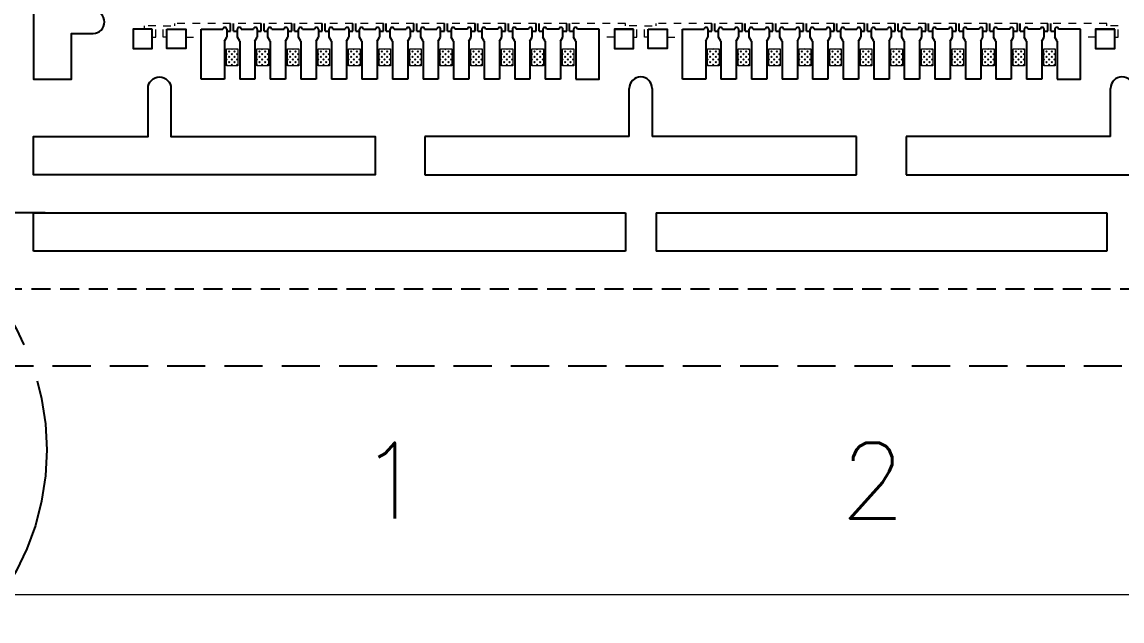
# Model space of a CAD drawing. Header units: inches. Extents: x 5 to 403, y 5 to 265.
# Drawn here: x 78.39 to 92.79, y 143.61 to 151.45 of the extents above; entities that cross this region are included whole.
import ezdxf

# ---------------------------------------------------------------- set-up
doc = ezdxf.new("R2010")
doc.units = ezdxf.units.IN
doc.header["$MEASUREMENT"] = 0
for name, pattern in [('CENTER', [2, 1.25, -0.25, 0.25, -0.25]), ('DASHED', [0.75, 0.5, -0.25]), ('HIDDEN', [0.375, 0.25, -0.125])]:
    doc.linetypes.add(name, pattern=pattern)
for name, color, linetype in [('1D（虚线、T-shape等)', 4, 'Continuous'), ('1（实线、SECTION图示等）', 7, 'Continuous'), ('DIM(尺寸标注）', 4, 'Continuous'), ('EFFECTIVE AREA（塑封区域）', 4, 'HIDDEN'), ('LFBOT（框架底面线、虚线）', 4, 'HIDDEN'), ('LFTOP（框架正面线、实线）', 7, 'Continuous'), ('PLATING（电镀）', 3, 'Continuous'), ('Tape(胶带、实线）', 4, 'Continuous')]:
    doc.layers.add(name, color=color, linetype=linetype)
doc.styles.get("Standard").update_dxf_attribs({"font": ''})
doc.styles.get('Standard').set_extended_font_data('SimSun')

msp = doc.modelspace()

# ---------------------------------------------------------------- hatches: boundary and pattern name
at = {"layer": 'PLATING（电镀）', "linetype": 'ByBlock', "lineweight": 5}
h = msp.add_hatch(dxfattribs=at)
h.set_pattern_fill('CROSS', color=3, scale=0.05)
h.set_pattern_definition([(45, (-143.73546, -72.357227), (-0.035355339, 0.035355339), [0.025, -0.025]), (135, (-143.717783, -72.357227), (-0.035355339, -0.035355339), [0.025, -0.025])])
h.paths.add_polyline_path([(81.06232, 151.09804), (81.06232, 150.87304), (81.21232, 150.87304), (81.21232, 151.09804)])
h = msp.add_hatch(dxfattribs=at)
h.set_pattern_fill('CROSS', color=3, scale=0.05)
h.set_pattern_definition([(45, (-143.33546, -72.357227), (-0.035355339, 0.035355339), [0.025, -0.025]), (135, (-143.317783, -72.357227), (-0.035355339, -0.035355339), [0.025, -0.025])])
h.paths.add_polyline_path([(81.46232, 151.09804), (81.46232, 150.87304), (81.61232, 150.87304), (81.61232, 151.09804)])
h = msp.add_hatch(dxfattribs=at)
h.set_pattern_fill('CROSS', color=3, scale=0.05)
h.set_pattern_definition([(45, (-142.93546, -72.357227), (-0.035355339, 0.035355339), [0.025, -0.025]), (135, (-142.917783, -72.357227), (-0.035355339, -0.035355339), [0.025, -0.025])])
h.paths.add_polyline_path([(81.86232, 151.09804), (81.86232, 150.87304), (82.01232, 150.87304), (82.01232, 151.09804)])
h = msp.add_hatch(dxfattribs=at)
h.set_pattern_fill('CROSS', color=3, scale=0.05)
h.set_pattern_definition([(45, (-142.53546, -72.357227), (-0.035355339, 0.035355339), [0.025, -0.025]), (135, (-142.517783, -72.357227), (-0.035355339, -0.035355339), [0.025, -0.025])])
h.paths.add_polyline_path([(82.26232, 151.09804), (82.26232, 150.87304), (82.41232, 150.87304), (82.41232, 151.09804)])
h = msp.add_hatch(dxfattribs=at)
h.set_pattern_fill('CROSS', color=3, scale=0.05)
h.set_pattern_definition([(45, (-142.13546, -72.357227), (-0.035355339, 0.035355339), [0.025, -0.025]), (135, (-142.117783, -72.357227), (-0.035355339, -0.035355339), [0.025, -0.025])])
h.paths.add_polyline_path([(82.66232, 151.09804), (82.66232, 150.87304), (82.81232, 150.87304), (82.81232, 151.09804)])
h = msp.add_hatch(dxfattribs=at)
h.set_pattern_fill('CROSS', color=3, scale=0.05)
h.set_pattern_definition([(45, (-141.73546, -72.357227), (-0.035355339, 0.035355339), [0.025, -0.025]), (135, (-141.717783, -72.357227), (-0.035355339, -0.035355339), [0.025, -0.025])])
h.paths.add_polyline_path([(83.06232, 151.09804), (83.06232, 150.87304), (83.21232, 150.87304), (83.21232, 151.09804)])
h = msp.add_hatch(dxfattribs=at)
h.set_pattern_fill('CROSS', color=3, scale=0.05)
h.set_pattern_definition([(45, (-141.33546, -72.357227), (-0.035355339, 0.035355339), [0.025, -0.025]), (135, (-141.317783, -72.357227), (-0.035355339, -0.035355339), [0.025, -0.025])])
h.paths.add_polyline_path([(83.46232, 151.09804), (83.46232, 150.87304), (83.61232, 150.87304), (83.61232, 151.09804)])
h = msp.add_hatch(dxfattribs=at)
h.set_pattern_fill('CROSS', color=3, scale=0.05)
h.set_pattern_definition([(45, (-140.93546, -72.357227), (-0.035355339, 0.035355339), [0.025, -0.025]), (135, (-140.917783, -72.357227), (-0.035355339, -0.035355339), [0.025, -0.025])])
h.paths.add_polyline_path([(83.86232, 151.09804), (83.86232, 150.87304), (84.01232, 150.87304), (84.01232, 151.09804)])
h = msp.add_hatch(dxfattribs=at)
h.set_pattern_fill('CROSS', color=3, scale=0.05)
h.set_pattern_definition([(45, (-140.53546, -72.357227), (-0.035355339, 0.035355339), [0.025, -0.025]), (135, (-140.517783, -72.357227), (-0.035355339, -0.035355339), [0.025, -0.025])])
h.paths.add_polyline_path([(84.26232, 151.09804), (84.26232, 150.87304), (84.41232, 150.87304), (84.41232, 151.09804)])
h = msp.add_hatch(dxfattribs=at)
h.set_pattern_fill('CROSS', color=3, scale=0.05)
h.set_pattern_definition([(45, (-140.13546, -72.357227), (-0.035355339, 0.035355339), [0.025, -0.025]), (135, (-140.117783, -72.357227), (-0.035355339, -0.035355339), [0.025, -0.025])])
h.paths.add_polyline_path([(84.66232, 151.09804), (84.66232, 150.87304), (84.81232, 150.87304), (84.81232, 151.09804)])
h = msp.add_hatch(dxfattribs=at)
h.set_pattern_fill('CROSS', color=3, scale=0.05)
h.set_pattern_definition([(45, (-139.73546, -72.357227), (-0.035355339, 0.035355339), [0.025, -0.025]), (135, (-139.717783, -72.357227), (-0.035355339, -0.035355339), [0.025, -0.025])])
h.paths.add_polyline_path([(85.06232, 151.09804), (85.06232, 150.87304), (85.21232, 150.87304), (85.21232, 151.09804)])
h = msp.add_hatch(dxfattribs=at)
h.set_pattern_fill('CROSS', color=3, scale=0.05)
h.set_pattern_definition([(45, (-139.33546, -72.357227), (-0.035355339, 0.035355339), [0.025, -0.025]), (135, (-139.317783, -72.357227), (-0.035355339, -0.035355339), [0.025, -0.025])])
h.paths.add_polyline_path([(85.46232, 151.09804), (85.46232, 150.87304), (85.61232, 150.87304), (85.61232, 151.09804)])
h = msp.add_hatch(dxfattribs=at)
h.set_pattern_fill('CROSS', color=3, scale=0.05)
h.set_pattern_definition([(45, (-137.43546, -72.357227), (-0.035355339, 0.035355339), [0.025, -0.025]), (135, (-137.417783, -72.357227), (-0.035355339, -0.035355339), [0.025, -0.025])])
h.paths.add_polyline_path([(87.36232, 151.09804), (87.36232, 150.87304), (87.51232, 150.87304), (87.51232, 151.09804)])
h = msp.add_hatch(dxfattribs=at)
h.set_pattern_fill('CROSS', color=3, scale=0.05)
h.set_pattern_definition([(45, (-137.03546, -72.357227), (-0.035355339, 0.035355339), [0.025, -0.025]), (135, (-137.017783, -72.357227), (-0.035355339, -0.035355339), [0.025, -0.025])])
h.paths.add_polyline_path([(87.76232, 151.09804), (87.76232, 150.87304), (87.91232, 150.87304), (87.91232, 151.09804)])
h = msp.add_hatch(dxfattribs=at)
h.set_pattern_fill('CROSS', color=3, scale=0.05)
h.set_pattern_definition([(45, (-136.63546, -72.357227), (-0.035355339, 0.035355339), [0.025, -0.025]), (135, (-136.617783, -72.357227), (-0.035355339, -0.035355339), [0.025, -0.025])])
h.paths.add_polyline_path([(88.16232, 151.09804), (88.16232, 150.87304), (88.31232, 150.87304), (88.31232, 151.09804)])
h = msp.add_hatch(dxfattribs=at)
h.set_pattern_fill('CROSS', color=3, scale=0.05)
h.set_pattern_definition([(45, (-136.23546, -72.357227), (-0.035355339, 0.035355339), [0.025, -0.025]), (135, (-136.217783, -72.357227), (-0.035355339, -0.035355339), [0.025, -0.025])])
h.paths.add_polyline_path([(88.56232, 151.09804), (88.56232, 150.87304), (88.71232, 150.87304), (88.71232, 151.09804)])
h = msp.add_hatch(dxfattribs=at)
h.set_pattern_fill('CROSS', color=3, scale=0.05)
h.set_pattern_definition([(45, (-135.83546, -72.357227), (-0.035355339, 0.035355339), [0.025, -0.025]), (135, (-135.817783, -72.357227), (-0.035355339, -0.035355339), [0.025, -0.025])])
h.paths.add_polyline_path([(88.96232, 151.09804), (88.96232, 150.87304), (89.11232, 150.87304), (89.11232, 151.09804)])
h = msp.add_hatch(dxfattribs=at)
h.set_pattern_fill('CROSS', color=3, scale=0.05)
h.set_pattern_definition([(45, (-135.43546, -72.357227), (-0.035355339, 0.035355339), [0.025, -0.025]), (135, (-135.417783, -72.357227), (-0.035355339, -0.035355339), [0.025, -0.025])])
h.paths.add_polyline_path([(89.36232, 151.09804), (89.36232, 150.87304), (89.51232, 150.87304), (89.51232, 151.09804)])
h = msp.add_hatch(dxfattribs=at)
h.set_pattern_fill('CROSS', color=3, scale=0.05)
h.set_pattern_definition([(45, (-135.03546, -72.357227), (-0.035355339, 0.035355339), [0.025, -0.025]), (135, (-135.017783, -72.357227), (-0.035355339, -0.035355339), [0.025, -0.025])])
h.paths.add_polyline_path([(89.76232, 151.09804), (89.76232, 150.87304), (89.91232, 150.87304), (89.91232, 151.09804)])
h = msp.add_hatch(dxfattribs=at)
h.set_pattern_fill('CROSS', color=3, scale=0.05)
h.set_pattern_definition([(45, (-134.63546, -72.357227), (-0.035355339, 0.035355339), [0.025, -0.025]), (135, (-134.617783, -72.357227), (-0.035355339, -0.035355339), [0.025, -0.025])])
h.paths.add_polyline_path([(90.16232, 151.09804), (90.16232, 150.87304), (90.31232, 150.87304), (90.31232, 151.09804)])
h = msp.add_hatch(dxfattribs=at)
h.set_pattern_fill('CROSS', color=3, scale=0.05)
h.set_pattern_definition([(45, (-134.23546, -72.357227), (-0.035355339, 0.035355339), [0.025, -0.025]), (135, (-134.217783, -72.357227), (-0.035355339, -0.035355339), [0.025, -0.025])])
h.paths.add_polyline_path([(90.56232, 151.09804), (90.56232, 150.87304), (90.71232, 150.87304), (90.71232, 151.09804)])
h = msp.add_hatch(dxfattribs=at)
h.set_pattern_fill('CROSS', color=3, scale=0.05)
h.set_pattern_definition([(45, (-133.83546, -72.357227), (-0.035355339, 0.035355339), [0.025, -0.025]), (135, (-133.817783, -72.357227), (-0.035355339, -0.035355339), [0.025, -0.025])])
h.paths.add_polyline_path([(90.96232, 151.09804), (90.96232, 150.87304), (91.11232, 150.87304), (91.11232, 151.09804)])
h = msp.add_hatch(dxfattribs=at)
h.set_pattern_fill('CROSS', color=3, scale=0.05)
h.set_pattern_definition([(45, (-133.43546, -72.357227), (-0.035355339, 0.035355339), [0.025, -0.025]), (135, (-133.417783, -72.357227), (-0.035355339, -0.035355339), [0.025, -0.025])])
h.paths.add_polyline_path([(91.36232, 151.09804), (91.36232, 150.87304), (91.51232, 150.87304), (91.51232, 151.09804)])
h = msp.add_hatch(dxfattribs=at)
h.set_pattern_fill('CROSS', color=3, scale=0.05)
h.set_pattern_definition([(45, (-133.03546, -72.357227), (-0.035355339, 0.035355339), [0.025, -0.025]), (135, (-133.017783, -72.357227), (-0.035355339, -0.035355339), [0.025, -0.025])])
h.paths.add_polyline_path([(91.76232, 151.09804), (91.76232, 150.87304), (91.91232, 150.87304), (91.91232, 151.09804)])

# ---------------------------------------------------------------- linework, layer by layer
at = {"layer": '1D（虚线、T-shape等)', "linetype": 'HIDDEN', "ltscale": 0.2}
for p, q in [((81.11832, 151.32804, 0.1444), (81.11832, 151.42904, 0.1444)), ((81.15632, 151.32804, 0.1444), (81.15632, 151.42904, 0.1444)), ((81.51832, 151.32804, 0.1444), (81.51832, 151.42904, 0.1444)), ((81.55632, 151.32804, 0.1444), (81.55632, 151.42904, 0.1444)), ((81.91832, 151.32804, 0.1444), (81.91832, 151.42904, 0.1444)), ((81.95632, 151.32804, 0.1444), (81.95632, 151.42904, 0.1444)), ((82.31832, 151.32804, 0.1444), (82.31832, 151.42904, 0.1444)), ((82.35632, 151.32804, 0.1444), (82.35632, 151.42904, 0.1444)), ((82.71832, 151.32804, 0.1444), (82.71832, 151.42904, 0.1444)), ((82.75632, 151.32804, 0.1444), (82.75632, 151.42904, 0.1444)), ((83.11832, 151.32804, 0.1444), (83.11832, 151.42904, 0.1444)), ((83.15632, 151.32804, 0.1444), (83.15632, 151.42904, 0.1444)), ((83.51832, 151.32804, 0.1444), (83.51832, 151.42904, 0.1444)), ((83.55632, 151.32804, 0.1444), (83.55632, 151.42904, 0.1444)), ((83.91832, 151.32804, 0.1444), (83.91832, 151.42904, 0.1444)), ((83.95632, 151.32804, 0.1444), (83.95632, 151.42904, 0.1444)), ((84.31832, 151.32804, 0.1444), (84.31832, 151.42904, 0.1444)), ((84.35632, 151.32804, 0.1444), (84.35632, 151.42904, 0.1444)), ((84.71832, 151.32804, 0.1444), (84.71832, 151.42904, 0.1444)), ((84.75632, 151.32804, 0.1444), (84.75632, 151.42904, 0.1444)), ((85.11832, 151.32804, 0.1444), (85.11832, 151.42904, 0.1444)), ((85.15632, 151.32804, 0.1444), (85.15632, 151.42904, 0.1444)), ((85.51832, 151.32804, 0.1444), (85.51832, 151.42904, 0.1444)), ((85.55632, 151.32804, 0.1444), (85.55632, 151.42904, 0.1444)), ((87.41832, 151.32804, 0.1444), (87.41832, 151.42904, 0.1444)), ((87.45632, 151.32804, 0.1444), (87.45632, 151.42904, 0.1444)), ((87.81832, 151.32804, 0.1444), (87.81832, 151.42904, 0.1444)), ((87.85632, 151.32804, 0.1444), (87.85632, 151.42904, 0.1444)), ((88.21832, 151.32804, 0.1444), (88.21832, 151.42904, 0.1444)), ((88.25632, 151.32804, 0.1444), (88.25632, 151.42904, 0.1444)), ((88.61832, 151.32804, 0.1444), (88.61832, 151.42904, 0.1444)), ((88.65632, 151.32804, 0.1444), (88.65632, 151.42904, 0.1444)), ((89.01832, 151.32804, 0.1444), (89.01832, 151.42904, 0.1444)), ((89.05632, 151.32804, 0.1444), (89.05632, 151.42904, 0.1444)), ((89.41832, 151.32804, 0.1444), (89.41832, 151.42904, 0.1444)), ((89.45632, 151.32804, 0.1444), (89.45632, 151.42904, 0.1444)), ((89.81832, 151.32804, 0.1444), (89.81832, 151.42904, 0.1444)), ((89.85632, 151.32804, 0.1444), (89.85632, 151.42904, 0.1444)), ((90.21832, 151.32804, 0.1444), (90.21832, 151.42904, 0.1444)), ((90.25632, 151.32804, 0.1444), (90.25632, 151.42904, 0.1444)), ((90.61832, 151.32804, 0.1444), (90.61832, 151.42904, 0.1444)), ((90.65632, 151.32804, 0.1444), (90.65632, 151.42904, 0.1444)), ((91.01832, 151.32804, 0.1444), (91.01832, 151.42904, 0.1444)), ((91.05632, 151.32804, 0.1444), (91.05632, 151.42904, 0.1444)), ((91.41832, 151.32804, 0.1444), (91.41832, 151.42904, 0.1444)), ((91.45632, 151.32804, 0.1444), (91.45632, 151.42904, 0.1444)), ((91.81832, 151.32804, 0.1444), (91.81832, 151.42904, 0.1444)), ((91.85632, 151.32804, 0.1444), (91.85632, 151.42904, 0.1444))]:
    msp.add_line(p, q, dxfattribs=at)
at = {"layer": '1D（虚线、T-shape等)', "linetype": 'HIDDEN', "lineweight": 0, "ltscale": 0.25}
for p, q in [((80.53232, 151.24804, 0.1444), (80.73232, 151.24804, 0.1444)), ((86.14232, 151.24804, 0.1444), (85.94232, 151.24804, 0.1444)), ((86.83232, 151.24804, 0.1444), (87.03232, 151.24804, 0.1444)), ((92.44232, 151.24804, 0.1444), (92.24232, 151.24804, 0.1444))]:
    msp.add_line(p, q, dxfattribs=at)
at = {"layer": '1D（虚线、T-shape等)', "linetype": 'HIDDEN', "lineweight": 0, "ltscale": 0.25, "elevation": 0.1444}
for points in [[(80.09232, 151.24804), (80.13732, 151.24804), (80.13732, 151.39804), (79.98732, 151.39804), (79.98732, 151.35304)], [(80.28232, 151.24804), (80.23732, 151.24804), (80.23732, 151.39804), (80.38732, 151.39804), (80.38732, 151.42904)], [(86.39232, 151.24804), (86.43732, 151.24804), (86.43732, 151.39804), (86.28732, 151.39804), (86.28732, 151.42904)], [(86.58232, 151.24804), (86.53732, 151.24804), (86.53732, 151.39804), (86.68732, 151.39804), (86.68732, 151.42904)], [(92.69232, 151.24804), (92.73732, 151.24804), (92.73732, 151.39804), (92.58732, 151.39804), (92.58732, 151.42904)]]:
    msp.add_lwpolyline(points, dxfattribs=at)
at = {"layer": '1D（虚线、T-shape等)', "linetype": 'HIDDEN', "lineweight": 0, "ltscale": 0.3, "elevation": 0.1444}
for points in [[(81.11832, 151.42904), (80.38732, 151.42904)], [(81.51832, 151.42904), (81.15632, 151.42904)], [(81.91832, 151.42904), (81.55632, 151.42904)], [(82.31832, 151.42904), (81.95632, 151.42904)], [(82.71832, 151.42904), (82.35632, 151.42904)], [(83.11832, 151.42904), (82.75632, 151.42904)], [(83.51832, 151.42904), (83.15632, 151.42904)], [(83.91832, 151.42904), (83.55632, 151.42904)], [(84.31832, 151.42904), (83.95632, 151.42904)], [(84.71832, 151.42904), (84.35632, 151.42904)], [(85.11832, 151.42904), (84.75632, 151.42904)], [(85.51832, 151.42904), (85.15632, 151.42904)], [(86.28732, 151.42904), (85.55632, 151.42904)], [(87.41832, 151.42904), (86.68732, 151.42904)], [(87.81832, 151.42904), (87.45632, 151.42904)], [(88.21832, 151.42904), (87.85632, 151.42904)], [(88.61832, 151.42904), (88.25632, 151.42904)], [(89.01832, 151.42904), (88.65632, 151.42904)], [(89.41832, 151.42904), (89.05632, 151.42904)], [(89.81832, 151.42904), (89.45632, 151.42904)], [(90.21832, 151.42904), (89.85632, 151.42904)], [(90.61832, 151.42904), (90.25632, 151.42904)], [(91.01832, 151.42904), (90.65632, 151.42904)], [(91.41832, 151.42904), (91.05632, 151.42904)], [(91.81832, 151.42904), (91.45632, 151.42904)], [(92.58732, 151.42904), (91.85632, 151.42904)]]:
    msp.add_lwpolyline(points, dxfattribs=at)
at = {"layer": '1（实线、SECTION图示等）'}
for p, q in [((86.33732, 149.94804, 0.1444), (86.33732, 150.57804, 0.1444)), ((86.63732, 150.57804, 0.1444), (86.63732, 149.94804, 0.1444)), ((86.33732, 149.94804, 0.1444), (83.66232, 149.94804, 0.1444)), ((83.66232, 149.94804, 0.1444), (83.66232, 149.44804, 0.1444)), ((89.31232, 149.94804, 0.1444), (86.63732, 149.94804, 0.1444)), ((89.31232, 149.44804, 0.1444), (89.31232, 149.94804, 0.1444)), ((89.96232, 149.94804, 0.1444), (89.96232, 149.44804, 0.1444)), ((83.66232, 149.44804, 0.1444), (89.31232, 149.44804, 0.1444)), ((78.53732, 148.44804, 0.1444), (78.53732, 148.94804, 0.1444)), ((78.53732, 148.94804, 0.1444), (86.28732, 148.94804, 0.1444)), ((86.28732, 148.94804, 0.1444), (86.28732, 148.44804, 0.1444)), ((86.68732, 148.94804, 0.1444), (92.58732, 148.94804, 0.1444)), ((86.68732, 148.94804, 0.1444), (86.68732, 148.44804, 0.1444)), ((92.58732, 148.94804, 0.1444), (92.58732, 148.44804, 0.1444)), ((86.28732, 148.44804, 0.1444), (78.53732, 148.44804, 0.1444)), ((92.58732, 148.44804, 0.1444), (86.68732, 148.44804, 0.1444))]:
    msp.add_line(p, q, dxfattribs=at)
at = {"layer": '1（实线、SECTION图示等）', "ltscale": 10}
for p, q in [((92.63732, 149.94804, 0.1444), (92.63732, 150.57804, 0.1444)), ((92.63732, 149.94804, 0.1444), (89.96232, 149.94804, 0.1444)), ((89.96232, 149.44804, 0.1444), (95.61232, 149.44804, 0.1444))]:
    msp.add_line(p, q, dxfattribs=at)
at = {"layer": '1（实线、SECTION图示等）', "color": 0, "lineweight": 0, "elevation": 0.1444}
msp.add_lwpolyline([(156.68733, 143.94804), (74.53732, 143.94804), (73.53732, 144.94804), (73.53732, 155.44804), (74.13732, 155.44804, 0.41421356), (74.53732, 155.84804), (74.53732, 175.04804, 0.41421356), (74.13732, 175.44804), (73.53732, 175.44804), (73.53732, 190.44804), (74.13732, 190.44804, 0.41421356), (74.53732, 190.84804), (74.53732, 210.04804, 0.41421356), (74.13732, 210.44804), (73.53732, 210.44804), (73.53732, 220.94804), (74.53732, 221.94804), (156.68733, 221.94804)], format="xyb", dxfattribs=at)
at = {"layer": '1（实线、SECTION图示等）', "elevation": 0.1444}
msp.add_lwpolyline([(78.53732, 154.27304), (78.53732, 150.69804), (79.03732, 150.69804), (79.03732, 151.29804), (79.31732, 151.29804, 1), (79.31732, 151.59804), (79.03732, 151.59804), (79.03732, 154.27304)], format="xyb", close=True, dxfattribs=at)
at = {"layer": '1（实线、SECTION图示等）', "ltscale": 10, "elevation": 0.1444}
msp.add_lwpolyline([(80.03732, 150.57804, -1), (80.33732, 150.57804), (80.33732, 149.94804), (83.01232, 149.94804), (83.01232, 149.44804), (78.53732, 149.44804), (78.53732, 149.94804), (80.03732, 149.94804)], format="xyb", close=True, dxfattribs=at)
at = {"layer": '1（实线、SECTION图示等）'}
msp.add_arc((86.48732, 150.57804, 0.1444), 0.15, 0, 180, dxfattribs=at)
at = {"layer": '1（实线、SECTION图示等）', "ltscale": 10}
msp.add_arc((92.78732, 150.57804, 0.1444), 0.15, 0, 180, dxfattribs=at)
at = {"layer": 'DIM(尺寸标注）'}
msp.add_line((78.69232, 148.94804, 0.1444), (66.03024, 148.94804, 0.1444), dxfattribs=at)
at = {"layer": 'DIM(尺寸标注）', "color": 2, "linetype": 'CENTER', "ltscale": 2}
msp.add_circle((75.38228, 145.84718, 0.1444), 3.32977, dxfattribs=at)
at = {"layer": 'EFFECTIVE AREA（塑封区域）', "color": 1}
msp.add_line((152.63732, 147.94804, 0.1444), (78.03732, 147.94804, 0.1444), dxfattribs=at)
at = {"layer": 'LFBOT（框架底面线、虚线）', "linetype": 'HIDDEN', "ltscale": 0.2, "elevation": 0.1444}
for points in [[(81.06732, 151.32804), (81.11832, 151.32804)], [(81.15632, 151.32804), (81.20732, 151.32804)], [(81.46732, 151.32804), (81.51832, 151.32804)], [(81.55632, 151.32804), (81.60732, 151.32804)], [(81.86732, 151.32804), (81.91832, 151.32804)], [(81.95632, 151.32804), (82.00732, 151.32804)], [(82.26732, 151.32804), (82.31832, 151.32804)], [(82.35632, 151.32804), (82.40732, 151.32804)], [(82.66732, 151.32804), (82.71832, 151.32804)], [(82.75632, 151.32804), (82.80732, 151.32804)], [(83.06732, 151.32804), (83.11832, 151.32804)], [(83.15632, 151.32804), (83.20732, 151.32804)], [(83.46732, 151.32804), (83.51832, 151.32804)], [(83.55632, 151.32804), (83.60732, 151.32804)], [(83.86732, 151.32804), (83.91832, 151.32804)], [(83.95632, 151.32804), (84.00732, 151.32804)], [(84.26732, 151.32804), (84.31832, 151.32804)], [(84.35632, 151.32804), (84.40732, 151.32804)], [(84.66732, 151.32804), (84.71832, 151.32804)], [(84.75632, 151.32804), (84.80732, 151.32804)], [(85.06732, 151.32804), (85.11832, 151.32804)], [(85.15632, 151.32804), (85.20732, 151.32804)], [(85.46732, 151.32804), (85.51832, 151.32804)], [(85.55632, 151.32804), (85.60732, 151.32804)], [(87.36732, 151.32804), (87.41832, 151.32804)], [(87.45632, 151.32804), (87.50732, 151.32804)], [(87.76732, 151.32804), (87.81832, 151.32804)], [(87.85632, 151.32804), (87.90732, 151.32804)], [(88.16732, 151.32804), (88.21832, 151.32804)], [(88.25632, 151.32804), (88.30732, 151.32804)], [(88.56732, 151.32804), (88.61832, 151.32804)], [(88.65632, 151.32804), (88.70732, 151.32804)], [(88.96732, 151.32804), (89.01832, 151.32804)], [(89.05632, 151.32804), (89.10732, 151.32804)], [(89.36732, 151.32804), (89.41832, 151.32804)], [(89.45632, 151.32804), (89.50732, 151.32804)], [(89.76732, 151.32804), (89.81832, 151.32804)], [(89.85632, 151.32804), (89.90732, 151.32804)], [(90.16732, 151.32804), (90.21832, 151.32804)], [(90.25632, 151.32804), (90.30732, 151.32804)], [(90.56732, 151.32804), (90.61832, 151.32804)], [(90.65632, 151.32804), (90.70732, 151.32804)], [(90.96732, 151.32804), (91.01832, 151.32804)], [(91.05632, 151.32804), (91.10732, 151.32804)], [(91.36732, 151.32804), (91.41832, 151.32804)], [(91.45632, 151.32804), (91.50732, 151.32804)], [(91.76732, 151.32804), (91.81832, 151.32804)], [(91.85632, 151.32804), (91.90732, 151.32804)]]:
    msp.add_lwpolyline(points, dxfattribs=at)
at = {"layer": 'LFTOP（框架正面线、实线）', "color": 7}
for p, q in [((80.73232, 150.99804, 0.1444), (80.73232, 151.35304, 0.1444)), ((80.73232, 151.35304, 0.1444), (81.01732, 151.35304, 0.1444)), ((81.06732, 151.35304, 0.1444), (81.06732, 151.24804, 0.1444)), ((81.20732, 151.24804, 0.1444), (81.20732, 151.35304, 0.1444)), ((81.25732, 151.35304, 0.1444), (81.41732, 151.35304, 0.1444)), ((81.46732, 151.35304, 0.1444), (81.46732, 151.24804, 0.1444)), ((81.60732, 151.24804, 0.1444), (81.60732, 151.35304, 0.1444)), ((81.65732, 151.35304, 0.1444), (81.81732, 151.35304, 0.1444)), ((81.86732, 151.35304, 0.1444), (81.86732, 151.24804, 0.1444)), ((82.00732, 151.24804, 0.1444), (82.00732, 151.35304, 0.1444)), ((82.05732, 151.35304, 0.1444), (82.21732, 151.35304, 0.1444)), ((82.26732, 151.35304, 0.1444), (82.26732, 151.24804, 0.1444)), ((82.40732, 151.24804, 0.1444), (82.40732, 151.35304, 0.1444)), ((82.45732, 151.35304, 0.1444), (82.61732, 151.35304, 0.1444)), ((82.66732, 151.35304, 0.1444), (82.66732, 151.24804, 0.1444)), ((82.80732, 151.24804, 0.1444), (82.80732, 151.35304, 0.1444)), ((82.85732, 151.35304, 0.1444), (83.01732, 151.35304, 0.1444)), ((83.06732, 151.35304, 0.1444), (83.06732, 151.24804, 0.1444)), ((83.20732, 151.24804, 0.1444), (83.20732, 151.35304, 0.1444)), ((83.25732, 151.35304, 0.1444), (83.41732, 151.35304, 0.1444)), ((83.46732, 151.35304, 0.1444), (83.46732, 151.24804, 0.1444)), ((83.60732, 151.24804, 0.1444), (83.60732, 151.35304, 0.1444)), ((83.65732, 151.35304, 0.1444), (83.81732, 151.35304, 0.1444)), ((83.86732, 151.24804, 0.1444), (83.86732, 151.35304, 0.1444)), ((84.00732, 151.35304, 0.1444), (84.00732, 151.24804, 0.1444)), ((84.21732, 151.35304, 0.1444), (84.05732, 151.35304, 0.1444)), ((84.26732, 151.24804, 0.1444), (84.26732, 151.35304, 0.1444)), ((84.40732, 151.35304, 0.1444), (84.40732, 151.24804, 0.1444)), ((84.61732, 151.35304, 0.1444), (84.45732, 151.35304, 0.1444)), ((84.66732, 151.24804, 0.1444), (84.66732, 151.35304, 0.1444)), ((84.80732, 151.35304, 0.1444), (84.80732, 151.24804, 0.1444)), ((85.01732, 151.35304, 0.1444), (84.85732, 151.35304, 0.1444)), ((85.06732, 151.24804, 0.1444), (85.06732, 151.35304, 0.1444)), ((85.20732, 151.35304, 0.1444), (85.20732, 151.24804, 0.1444)), ((85.41732, 151.35304, 0.1444), (85.25732, 151.35304, 0.1444)), ((85.46732, 151.24804, 0.1444), (85.46732, 151.35304, 0.1444)), ((85.60732, 151.35304, 0.1444), (85.60732, 151.24804, 0.1444)), ((85.94232, 151.35304, 0.1444), (85.65732, 151.35304, 0.1444)), ((86.14232, 151.35304, 0.1444), (86.39232, 151.35304, 0.1444)), ((87.03232, 150.99804, 0.1444), (87.03232, 151.35304, 0.1444)), ((87.03232, 151.35304, 0.1444), (87.31732, 151.35304, 0.1444)), ((87.36732, 151.35304, 0.1444), (87.36732, 151.24804, 0.1444)), ((87.50732, 151.24804, 0.1444), (87.50732, 151.35304, 0.1444)), ((87.55732, 151.35304, 0.1444), (87.71732, 151.35304, 0.1444)), ((87.76732, 151.35304, 0.1444), (87.76732, 151.24804, 0.1444)), ((87.90732, 151.24804, 0.1444), (87.90732, 151.35304, 0.1444)), ((87.95732, 151.35304, 0.1444), (88.11732, 151.35304, 0.1444)), ((88.16732, 151.35304, 0.1444), (88.16732, 151.24804, 0.1444)), ((88.30732, 151.24804, 0.1444), (88.30732, 151.35304, 0.1444)), ((88.35732, 151.35304, 0.1444), (88.51732, 151.35304, 0.1444)), ((88.56732, 151.35304, 0.1444), (88.56732, 151.24804, 0.1444)), ((88.70732, 151.24804, 0.1444), (88.70732, 151.35304, 0.1444)), ((88.75732, 151.35304, 0.1444), (88.91732, 151.35304, 0.1444)), ((88.96732, 151.35304, 0.1444), (88.96732, 151.24804, 0.1444)), ((89.10732, 151.24804, 0.1444), (89.10732, 151.35304, 0.1444)), ((89.15732, 151.35304, 0.1444), (89.31732, 151.35304, 0.1444)), ((89.36732, 151.35304, 0.1444), (89.36732, 151.24804, 0.1444)), ((89.50732, 151.24804, 0.1444), (89.50732, 151.35304, 0.1444)), ((89.55732, 151.35304, 0.1444), (89.71732, 151.35304, 0.1444)), ((89.76732, 151.35304, 0.1444), (89.76732, 151.24804, 0.1444)), ((89.90732, 151.24804, 0.1444), (89.90732, 151.35304, 0.1444)), ((89.95732, 151.35304, 0.1444), (90.11732, 151.35304, 0.1444)), ((90.16732, 151.24804, 0.1444), (90.16732, 151.35304, 0.1444)), ((90.30732, 151.35304, 0.1444), (90.30732, 151.24804, 0.1444)), ((90.51732, 151.35304, 0.1444), (90.35732, 151.35304, 0.1444)), ((90.56732, 151.24804, 0.1444), (90.56732, 151.35304, 0.1444)), ((90.70732, 151.35304, 0.1444), (90.70732, 151.24804, 0.1444)), ((90.91732, 151.35304, 0.1444), (90.75732, 151.35304, 0.1444)), ((90.96732, 151.24804, 0.1444), (90.96732, 151.35304, 0.1444)), ((91.10732, 151.35304, 0.1444), (91.10732, 151.24804, 0.1444)), ((91.31732, 151.35304, 0.1444), (91.15732, 151.35304, 0.1444)), ((91.36732, 151.24804, 0.1444), (91.36732, 151.35304, 0.1444)), ((91.50732, 151.35304, 0.1444), (91.50732, 151.24804, 0.1444)), ((91.71732, 151.35304, 0.1444), (91.55732, 151.35304, 0.1444)), ((91.76732, 151.24804, 0.1444), (91.76732, 151.35304, 0.1444)), ((91.90732, 151.35304, 0.1444), (91.90732, 151.24804, 0.1444)), ((92.24232, 151.35304, 0.1444), (91.95732, 151.35304, 0.1444)), ((92.44232, 151.35304, 0.1444), (92.69232, 151.35304, 0.1444)), ((81.03732, 151.19804, 0.1444), (81.06732, 151.24804, 0.1444)), ((81.23732, 151.19804, 0.1444), (81.20732, 151.24804, 0.1444)), ((81.43732, 151.19804, 0.1444), (81.46732, 151.24804, 0.1444)), ((81.63732, 151.19804, 0.1444), (81.60732, 151.24804, 0.1444)), ((81.83732, 151.19804, 0.1444), (81.86732, 151.24804, 0.1444)), ((82.03732, 151.19804, 0.1444), (82.00732, 151.24804, 0.1444)), ((82.23732, 151.19804, 0.1444), (82.26732, 151.24804, 0.1444)), ((82.43732, 151.19804, 0.1444), (82.40732, 151.24804, 0.1444)), ((82.63732, 151.19804, 0.1444), (82.66732, 151.24804, 0.1444)), ((82.83732, 151.19804, 0.1444), (82.80732, 151.24804, 0.1444)), ((83.03732, 151.19804, 0.1444), (83.06732, 151.24804, 0.1444)), ((83.23732, 151.19804, 0.1444), (83.20732, 151.24804, 0.1444)), ((83.43732, 151.19804, 0.1444), (83.46732, 151.24804, 0.1444)), ((83.63732, 151.19804, 0.1444), (83.60732, 151.24804, 0.1444)), ((83.83732, 151.19804, 0.1444), (83.86732, 151.24804, 0.1444)), ((84.03732, 151.19804, 0.1444), (84.00732, 151.24804, 0.1444)), ((84.23732, 151.19804, 0.1444), (84.26732, 151.24804, 0.1444)), ((84.43732, 151.19804, 0.1444), (84.40732, 151.24804, 0.1444)), ((84.63732, 151.19804, 0.1444), (84.66732, 151.24804, 0.1444)), ((84.83732, 151.19804, 0.1444), (84.80732, 151.24804, 0.1444)), ((85.03732, 151.19804, 0.1444), (85.06732, 151.24804, 0.1444)), ((85.23732, 151.19804, 0.1444), (85.20732, 151.24804, 0.1444)), ((85.43732, 151.19804, 0.1444), (85.46732, 151.24804, 0.1444)), ((85.63732, 151.19804, 0.1444), (85.60732, 151.24804, 0.1444)), ((87.33732, 151.19804, 0.1444), (87.36732, 151.24804, 0.1444)), ((87.53732, 151.19804, 0.1444), (87.50732, 151.24804, 0.1444)), ((87.73732, 151.19804, 0.1444), (87.76732, 151.24804, 0.1444)), ((87.93732, 151.19804, 0.1444), (87.90732, 151.24804, 0.1444)), ((88.13732, 151.19804, 0.1444), (88.16732, 151.24804, 0.1444)), ((88.33732, 151.19804, 0.1444), (88.30732, 151.24804, 0.1444)), ((88.53732, 151.19804, 0.1444), (88.56732, 151.24804, 0.1444)), ((88.73732, 151.19804, 0.1444), (88.70732, 151.24804, 0.1444)), ((88.93732, 151.19804, 0.1444), (88.96732, 151.24804, 0.1444)), ((89.13732, 151.19804, 0.1444), (89.10732, 151.24804, 0.1444)), ((89.33732, 151.19804, 0.1444), (89.36732, 151.24804, 0.1444)), ((89.53732, 151.19804, 0.1444), (89.50732, 151.24804, 0.1444)), ((89.73732, 151.19804, 0.1444), (89.76732, 151.24804, 0.1444)), ((89.93732, 151.19804, 0.1444), (89.90732, 151.24804, 0.1444)), ((90.13732, 151.19804, 0.1444), (90.16732, 151.24804, 0.1444)), ((90.33732, 151.19804, 0.1444), (90.30732, 151.24804, 0.1444)), ((90.53732, 151.19804, 0.1444), (90.56732, 151.24804, 0.1444)), ((90.73732, 151.19804, 0.1444), (90.70732, 151.24804, 0.1444)), ((90.93732, 151.19804, 0.1444), (90.96732, 151.24804, 0.1444)), ((91.13732, 151.19804, 0.1444), (91.10732, 151.24804, 0.1444)), ((91.33732, 151.19804, 0.1444), (91.36732, 151.24804, 0.1444)), ((91.53732, 151.19804, 0.1444), (91.50732, 151.24804, 0.1444)), ((91.73732, 151.19804, 0.1444), (91.76732, 151.24804, 0.1444)), ((91.93732, 151.19804, 0.1444), (91.90732, 151.24804, 0.1444)), ((81.03732, 151.19804, 0.1444), (81.03732, 150.69804, 0.1444)), ((81.23732, 151.19804, 0.1444), (81.23732, 150.69804, 0.1444)), ((81.43732, 151.19804, 0.1444), (81.43732, 150.69804, 0.1444)), ((81.63732, 151.19804, 0.1444), (81.63732, 150.69804, 0.1444)), ((81.83732, 151.19804, 0.1444), (81.83732, 150.69804, 0.1444)), ((82.03732, 151.19804, 0.1444), (82.03732, 150.69804, 0.1444)), ((82.23732, 151.19804, 0.1444), (82.23732, 150.69804, 0.1444)), ((82.43732, 151.19804, 0.1444), (82.43732, 150.69804, 0.1444)), ((82.63732, 151.19804, 0.1444), (82.63732, 150.69804, 0.1444)), ((82.83732, 151.19804, 0.1444), (82.83732, 150.69804, 0.1444)), ((83.03732, 151.19804, 0.1444), (83.03732, 150.69804, 0.1444)), ((83.23732, 151.19804, 0.1444), (83.23732, 150.69804, 0.1444)), ((83.43732, 151.19804, 0.1444), (83.43732, 150.69804, 0.1444)), ((83.63732, 151.19804, 0.1444), (83.63732, 150.69804, 0.1444)), ((83.83732, 151.19804, 0.1444), (83.83732, 150.69804, 0.1444)), ((84.03732, 151.19804, 0.1444), (84.03732, 150.69804, 0.1444)), ((84.23732, 151.19804, 0.1444), (84.23732, 150.69804, 0.1444)), ((84.43732, 151.19804, 0.1444), (84.43732, 150.69804, 0.1444)), ((84.63732, 151.19804, 0.1444), (84.63732, 150.69804, 0.1444)), ((84.83732, 151.19804, 0.1444), (84.83732, 150.69804, 0.1444)), ((85.03732, 151.19804, 0.1444), (85.03732, 150.69804, 0.1444)), ((85.23732, 151.19804, 0.1444), (85.23732, 150.69804, 0.1444)), ((85.43732, 151.19804, 0.1444), (85.43732, 150.69804, 0.1444)), ((85.63732, 151.19804, 0.1444), (85.63732, 150.69804, 0.1444)), ((87.33732, 151.19804, 0.1444), (87.33732, 150.69804, 0.1444)), ((87.53732, 151.19804, 0.1444), (87.53732, 150.69804, 0.1444)), ((87.73732, 151.19804, 0.1444), (87.73732, 150.69804, 0.1444)), ((87.93732, 151.19804, 0.1444), (87.93732, 150.69804, 0.1444)), ((88.13732, 151.19804, 0.1444), (88.13732, 150.69804, 0.1444)), ((88.33732, 151.19804, 0.1444), (88.33732, 150.69804, 0.1444)), ((88.53732, 151.19804, 0.1444), (88.53732, 150.69804, 0.1444)), ((88.73732, 151.19804, 0.1444), (88.73732, 150.69804, 0.1444)), ((88.93732, 151.19804, 0.1444), (88.93732, 150.69804, 0.1444)), ((89.13732, 151.19804, 0.1444), (89.13732, 150.69804, 0.1444)), ((89.33732, 151.19804, 0.1444), (89.33732, 150.69804, 0.1444)), ((89.53732, 151.19804, 0.1444), (89.53732, 150.69804, 0.1444)), ((89.73732, 151.19804, 0.1444), (89.73732, 150.69804, 0.1444)), ((89.93732, 151.19804, 0.1444), (89.93732, 150.69804, 0.1444)), ((90.13732, 151.19804, 0.1444), (90.13732, 150.69804, 0.1444)), ((90.33732, 151.19804, 0.1444), (90.33732, 150.69804, 0.1444)), ((90.53732, 151.19804, 0.1444), (90.53732, 150.69804, 0.1444)), ((90.73732, 151.19804, 0.1444), (90.73732, 150.69804, 0.1444)), ((90.93732, 151.19804, 0.1444), (90.93732, 150.69804, 0.1444)), ((91.13732, 151.19804, 0.1444), (91.13732, 150.69804, 0.1444)), ((91.33732, 151.19804, 0.1444), (91.33732, 150.69804, 0.1444)), ((91.53732, 151.19804, 0.1444), (91.53732, 150.69804, 0.1444)), ((91.73732, 151.19804, 0.1444), (91.73732, 150.69804, 0.1444)), ((91.93732, 151.19804, 0.1444), (91.93732, 150.69804, 0.1444)), ((80.73232, 150.69804, 0.1444), (80.73232, 150.99804, 0.1444)), ((87.03232, 150.69804, 0.1444), (87.03232, 150.99804, 0.1444)), ((80.73732, 150.69804, 0.1444), (80.73232, 150.69804, 0.1444)), ((81.03732, 150.69804, 0.1444), (80.73732, 150.69804, 0.1444)), ((87.03732, 150.69804, 0.1444), (87.03232, 150.69804, 0.1444)), ((87.33732, 150.69804, 0.1444), (87.03732, 150.69804, 0.1444))]:
    msp.add_line(p, q, dxfattribs=at)
at = {"layer": 'LFTOP（框架正面线、实线）'}
for p, q in [((81.43732, 150.69804, 0.1444), (81.23732, 150.69804, 0.1444)), ((81.83732, 150.69804, 0.1444), (81.63732, 150.69804, 0.1444)), ((82.23732, 150.69804, 0.1444), (82.03732, 150.69804, 0.1444)), ((82.63732, 150.69804, 0.1444), (82.43732, 150.69804, 0.1444)), ((83.03732, 150.69804, 0.1444), (82.83732, 150.69804, 0.1444)), ((83.43732, 150.69804, 0.1444), (83.23732, 150.69804, 0.1444)), ((83.83732, 150.69804, 0.1444), (83.63732, 150.69804, 0.1444)), ((84.23732, 150.69804, 0.1444), (84.03732, 150.69804, 0.1444)), ((84.63732, 150.69804, 0.1444), (84.43732, 150.69804, 0.1444)), ((85.03732, 150.69804, 0.1444), (84.83732, 150.69804, 0.1444)), ((85.43732, 150.69804, 0.1444), (85.23732, 150.69804, 0.1444)), ((87.73732, 150.69804, 0.1444), (87.53732, 150.69804, 0.1444)), ((88.13732, 150.69804, 0.1444), (87.93732, 150.69804, 0.1444)), ((88.53732, 150.69804, 0.1444), (88.33732, 150.69804, 0.1444)), ((88.93732, 150.69804, 0.1444), (88.73732, 150.69804, 0.1444)), ((89.33732, 150.69804, 0.1444), (89.13732, 150.69804, 0.1444)), ((89.73732, 150.69804, 0.1444), (89.53732, 150.69804, 0.1444)), ((90.13732, 150.69804, 0.1444), (89.93732, 150.69804, 0.1444)), ((90.53732, 150.69804, 0.1444), (90.33732, 150.69804, 0.1444)), ((90.93732, 150.69804, 0.1444), (90.73732, 150.69804, 0.1444)), ((91.33732, 150.69804, 0.1444), (91.13732, 150.69804, 0.1444)), ((91.73732, 150.69804, 0.1444), (91.53732, 150.69804, 0.1444))]:
    msp.add_line(p, q, dxfattribs=at)
at = {"layer": 'LFTOP（框架正面线、实线）', "color": 7, "elevation": 0.1444}
for points in [[(80.09232, 151.35304), (79.84232, 151.35304), (79.84232, 151.10304), (80.09232, 151.10304)], [(80.28232, 151.35304), (80.53232, 151.35304), (80.53232, 151.10304), (80.28232, 151.10304)], [(86.39232, 151.35304), (86.14232, 151.35304), (86.14232, 151.10304), (86.39232, 151.10304)], [(86.58232, 151.35304), (86.83232, 151.35304), (86.83232, 151.10304), (86.58232, 151.10304)], [(92.69232, 151.35304), (92.44232, 151.35304), (92.44232, 151.10304), (92.69232, 151.10304)]]:
    msp.add_lwpolyline(points, close=True, dxfattribs=at)
for points in [[(85.63732, 150.69804), (85.94232, 150.69804), (85.94232, 151.35304)], [(91.93732, 150.69804), (92.24232, 150.69804), (92.24232, 151.35304)]]:
    msp.add_lwpolyline(points, dxfattribs=at)
at = {"layer": 'LFTOP（框架正面线、实线）', "color": 7}
for centre in [(81.04232, 151.35304, 0.1444), (81.23232, 151.35304, 0.1444), (81.44232, 151.35304, 0.1444), (81.63232, 151.35304, 0.1444), (81.84232, 151.35304, 0.1444), (82.03232, 151.35304, 0.1444), (82.24232, 151.35304, 0.1444), (82.43232, 151.35304, 0.1444), (82.64232, 151.35304, 0.1444), (82.83232, 151.35304, 0.1444), (83.04232, 151.35304, 0.1444), (83.23232, 151.35304, 0.1444), (83.44232, 151.35304, 0.1444), (83.63232, 151.35304, 0.1444), (83.84232, 151.35304, 0.1444), (84.03232, 151.35304, 0.1444), (84.24232, 151.35304, 0.1444), (84.43232, 151.35304, 0.1444), (84.64232, 151.35304, 0.1444), (84.83232, 151.35304, 0.1444), (85.04232, 151.35304, 0.1444), (85.23232, 151.35304, 0.1444), (85.44232, 151.35304, 0.1444), (85.63232, 151.35304, 0.1444), (87.34232, 151.35304, 0.1444), (87.53232, 151.35304, 0.1444), (87.74232, 151.35304, 0.1444), (87.93232, 151.35304, 0.1444), (88.14232, 151.35304, 0.1444), (88.33232, 151.35304, 0.1444), (88.54232, 151.35304, 0.1444), (88.73232, 151.35304, 0.1444), (88.94232, 151.35304, 0.1444), (89.13232, 151.35304, 0.1444), (89.34232, 151.35304, 0.1444), (89.53232, 151.35304, 0.1444), (89.74232, 151.35304, 0.1444), (89.93232, 151.35304, 0.1444), (90.14232, 151.35304, 0.1444), (90.33232, 151.35304, 0.1444), (90.54232, 151.35304, 0.1444), (90.73232, 151.35304, 0.1444), (90.94232, 151.35304, 0.1444), (91.13232, 151.35304, 0.1444), (91.34232, 151.35304, 0.1444), (91.53232, 151.35304, 0.1444), (91.74232, 151.35304, 0.1444), (91.93232, 151.35304, 0.1444)]:
    msp.add_arc(centre, 0.025, 0, 180, dxfattribs=at)
at = {"layer": 'PLATING（电镀）', "color": 3, "linetype": 'ByBlock', "lineweight": 5, "elevation": 0.1444}
for points in [[(81.06232, 151.09804), (81.21232, 151.09804), (81.21232, 150.87304), (81.06232, 150.87304)], [(81.46232, 151.09804), (81.61232, 151.09804), (81.61232, 150.87304), (81.46232, 150.87304)], [(81.86232, 151.09804), (82.01232, 151.09804), (82.01232, 150.87304), (81.86232, 150.87304)], [(82.26232, 151.09804), (82.41232, 151.09804), (82.41232, 150.87304), (82.26232, 150.87304)], [(82.66232, 151.09804), (82.81232, 151.09804), (82.81232, 150.87304), (82.66232, 150.87304)], [(83.06232, 151.09804), (83.21232, 151.09804), (83.21232, 150.87304), (83.06232, 150.87304)], [(83.46232, 151.09804), (83.61232, 151.09804), (83.61232, 150.87304), (83.46232, 150.87304)], [(83.86232, 151.09804), (84.01232, 151.09804), (84.01232, 150.87304), (83.86232, 150.87304)], [(84.26232, 151.09804), (84.41232, 151.09804), (84.41232, 150.87304), (84.26232, 150.87304)], [(84.66232, 151.09804), (84.81232, 151.09804), (84.81232, 150.87304), (84.66232, 150.87304)], [(85.06232, 151.09804), (85.21232, 151.09804), (85.21232, 150.87304), (85.06232, 150.87304)], [(85.46232, 151.09804), (85.61232, 151.09804), (85.61232, 150.87304), (85.46232, 150.87304)], [(87.36232, 151.09804), (87.51232, 151.09804), (87.51232, 150.87304), (87.36232, 150.87304)], [(87.76232, 151.09804), (87.91232, 151.09804), (87.91232, 150.87304), (87.76232, 150.87304)], [(88.16232, 151.09804), (88.31232, 151.09804), (88.31232, 150.87304), (88.16232, 150.87304)], [(88.56232, 151.09804), (88.71232, 151.09804), (88.71232, 150.87304), (88.56232, 150.87304)], [(88.96232, 151.09804), (89.11232, 151.09804), (89.11232, 150.87304), (88.96232, 150.87304)], [(89.36232, 151.09804), (89.51232, 151.09804), (89.51232, 150.87304), (89.36232, 150.87304)], [(89.76232, 151.09804), (89.91232, 151.09804), (89.91232, 150.87304), (89.76232, 150.87304)], [(90.16232, 151.09804), (90.31232, 151.09804), (90.31232, 150.87304), (90.16232, 150.87304)], [(90.56232, 151.09804), (90.71232, 151.09804), (90.71232, 150.87304), (90.56232, 150.87304)], [(90.96232, 151.09804), (91.11232, 151.09804), (91.11232, 150.87304), (90.96232, 150.87304)], [(91.36232, 151.09804), (91.51232, 151.09804), (91.51232, 150.87304), (91.36232, 150.87304)], [(91.76232, 151.09804), (91.91232, 151.09804), (91.91232, 150.87304), (91.76232, 150.87304)]]:
    msp.add_lwpolyline(points, close=True, dxfattribs=at)
at = {"layer": 'Tape(胶带、实线）', "linetype": 'DASHED'}
msp.add_line((73.53732, 146.94804, 0.1444), (152.63732, 146.94804, 0.1444), dxfattribs=at)

# ---------------------------------------------------------------- texts
at = {"layer": 'DIM(尺寸标注）', "char_height": 0.9920638, "attachment_point": 5}
for s, insert in [('{\\Fsimplex|c134;1}', (83.22466, 145.44407, 0.1444)), ('{\\Fsimplex|c0;2}', (89.52466, 145.44407, 0.1444))]:
    msp.add_mtext(s, dxfattribs=dict(at, insert=insert))

doc.saveas('drawing.dxf')
